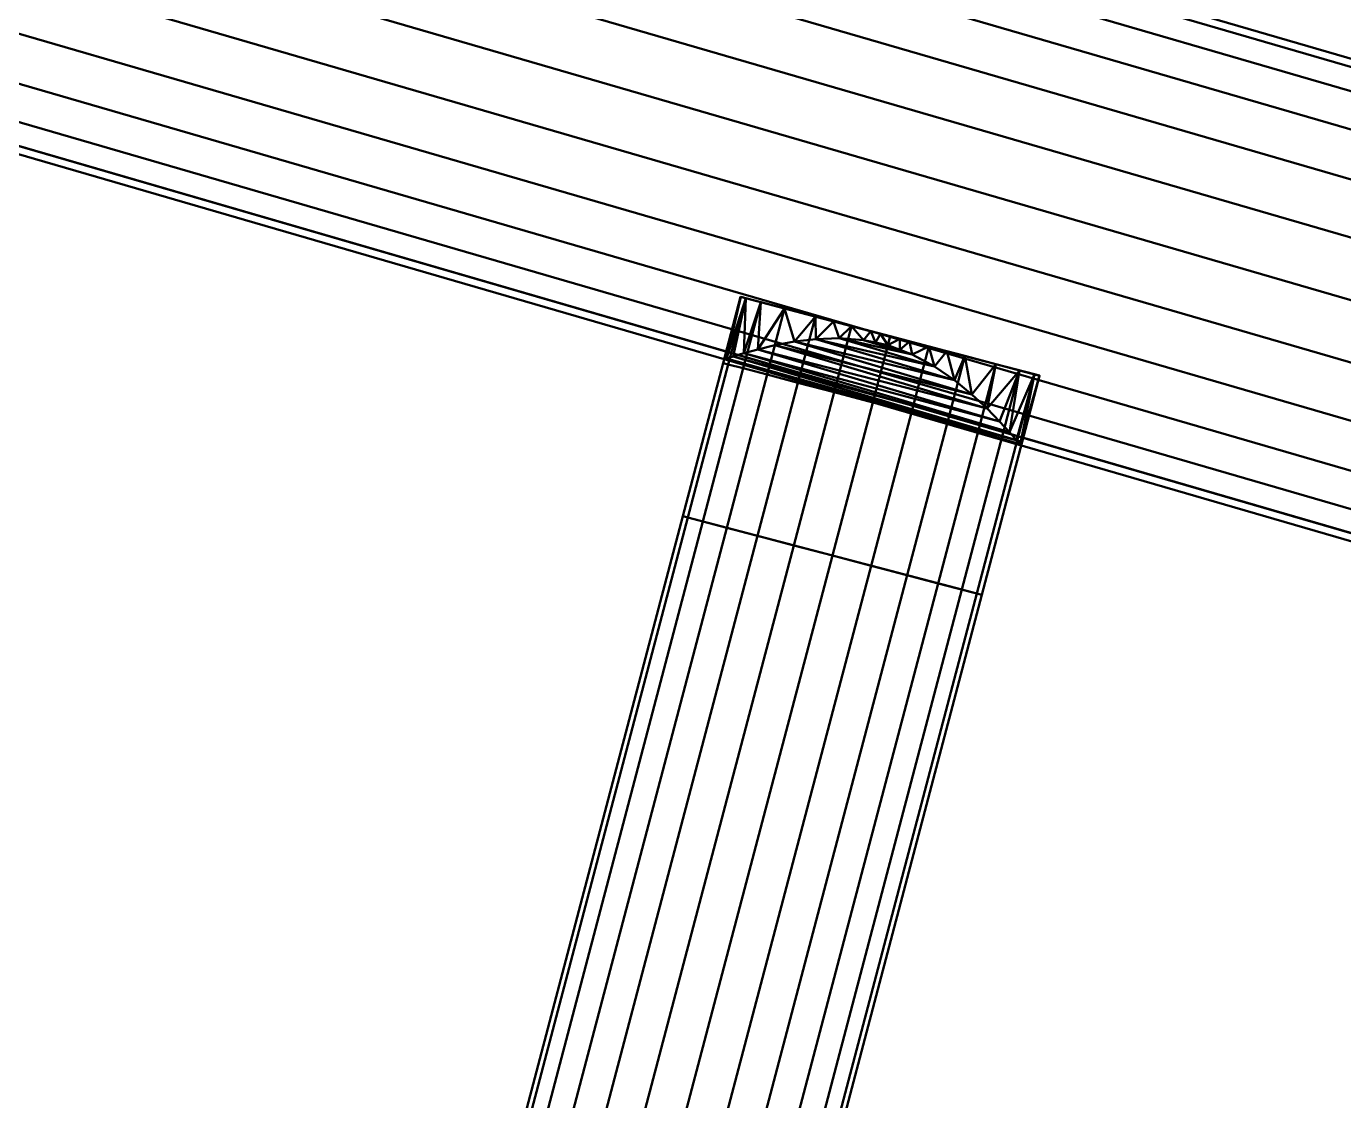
# Model space of a CAD drawing. Header units: inches. Extents: x -1654 to 1344, y -1538 to 36.
# Drawn here: x -442.65 to -408.56, y -322.72 to -294.9 of the extents above; entities that cross this region are included whole.
import ezdxf

# ---------------------------------------------------------------- set-up
doc = ezdxf.new("R2010")
doc.units = ezdxf.units.IN
doc.header["$MEASUREMENT"] = 0
doc.linetypes.add('Center', pattern=[1.25, 0.25, -0.1875, 0.625, -0.1875])
for name, color, linetype, lineweight in [('M-HVAC-DUCT', 1, 'Center', 30), ('M-HVAC-DUCT-RA', 1, 'Continuous', 50), ('M-HVAC-DUCT-SA', 1, 'Continuous', 50)]:
    doc.layers.add(name, color=color, linetype=linetype, lineweight=lineweight)

# ---------------------------------------------------------------- blocks, each defined once
blk = doc.blocks.new('Round Takeoff - Standard-905526-_3D_')
at = {"layer": 'M-HVAC-DUCT', "color": 8, "linetype": 'Continuous', "lineweight": 50}
mesh = blk.add_polyface(dxfattribs=at)
corners = [(-1.768, 0, 4), (-1.768, 1.035, 3.864), (-1.768, 2, 3.464), (-1.768, 2.828, 2.828), (-1.768, 3.464, 2), (-1.768, 3.864, 1.035), (-1.768, 4), (-1.768, 3.864, -1.035), (-1.768, 3.464, -2), (-1.768, 2.828, -2.828), (-1.768, 2, -3.464), (-1.768, 1.035, -3.864), (-1.768, 0, -4), (-1.768, -1.035, -3.864), (-1.768, -2, -3.464), (-1.768, -2.828, -2.828), (-1.768, -3.464, -2), (-1.768, -3.864, -1.035), (-1.768, -4), (-1.768, -3.864, 1.035), (-1.768, -3.464, 2), (-1.768, -2.828, 2.828), (-1.768, -2, 3.464), (-1.768, -1.035, 3.864)]
mesh.append_faces([[corners[k] for k in face] for face in [(10, 8, 9), (6, 3, 4, 5)]], dxfattribs={"vtx0": -1, "color": 8})
mesh.append_faces([[corners[k] for k in face] for face in [(16, 21, 14, 15)]], dxfattribs={"vtx0": -1, "vtx1": -1, "color": 8})
mesh.append_faces([[corners[k] for k in face] for face in [(6, 12, 2, 3), (12, 23, 1, 2)]], dxfattribs={"vtx0": -1, "vtx1": -1, "vtx3": -1, "color": 8})
mesh.append_faces([[corners[k] for k in face] for face in [(21, 16, 17)]], dxfattribs={"vtx0": -1, "vtx2": -1, "color": 8})
mesh.append_faces([[corners[k] for k in face] for face in [(6, 10, 11, 12), (17, 19, 20, 21)]], dxfattribs={"vtx0": -1, "vtx3": -1, "color": 8})
mesh.append_faces([[corners[k] for k in face] for face in [(18, 19, 17)]], dxfattribs={"vtx1": -1, "color": 8})
mesh.append_faces([[corners[k] for k in face] for face in [(22, 23, 12, 21)]], dxfattribs={"vtx1": -1, "vtx2": -1, "color": 8})
mesh.append_faces([[corners[k] for k in face] for face in [(23, 0, 1)]], dxfattribs={"vtx2": -1, "color": 8})
mesh.append_faces([[corners[k] for k in face] for face in [(12, 13, 14, 21), (6, 7, 8, 10)]], dxfattribs={"vtx2": -1, "vtx3": -1, "color": 8})
mesh = blk.add_polyface(dxfattribs=at)
corners = [(-1.768, 4), (0, 4), (0, 3.864, -1.035), (0, 3.464, -2), (0, 2.828, -2.828), (0, 2, -3.464), (0, 1.035, -3.864), (0, 0, -4), (-1.768, 0, -4), (-1.768, 1.035, -3.864), (-1.768, 2, -3.464), (-1.768, 2.828, -2.828), (-1.768, 3.464, -2), (-1.768, 3.864, -1.035)]
mesh.append_faces([[corners[k] for k in face] for face in [(1, 2, 13, 0)]], dxfattribs={"vtx1": -1, "color": 8})
mesh.append_faces([[corners[k] for k in face] for face in [(5, 6, 9, 10), (10, 11, 4, 5), (2, 3, 12, 13), (11, 12, 3, 4)]], dxfattribs={"vtx1": -1, "vtx3": -1, "color": 8})
mesh.append_faces([[corners[k] for k in face] for face in [(6, 7, 8, 9)]], dxfattribs={"vtx3": -1, "color": 8})
mesh = blk.add_polyface(dxfattribs=at)
corners = [(-1.768, 0, 4), (0, 0, 4), (0, 1.035, 3.864), (0, 2, 3.464), (0, 2.828, 2.828), (0, 3.464, 2), (0, 3.864, 1.035), (0, 4), (-1.768, 4), (-1.768, 3.864, 1.035), (-1.768, 3.464, 2), (-1.768, 2.828, 2.828), (-1.768, 2, 3.464), (-1.768, 1.035, 3.864)]
mesh.append_faces([[corners[k] for k in face] for face in [(1, 2, 13, 0)]], dxfattribs={"vtx1": -1, "color": 8})
mesh.append_faces([[corners[k] for k in face] for face in [(5, 6, 9, 10), (10, 11, 4, 5), (2, 3, 12, 13), (11, 12, 3, 4)]], dxfattribs={"vtx1": -1, "vtx3": -1, "color": 8})
mesh.append_faces([[corners[k] for k in face] for face in [(6, 7, 8, 9)]], dxfattribs={"vtx3": -1, "color": 8})
mesh = blk.add_polyface(dxfattribs=at)
corners = [(4.101, 0, -4), (0, 0, -4), (0, 1.035, -3.864), (0, 2, -3.464), (0, 2.828, -2.828), (0, 3.464, -2), (0, 3.864, -1.035), (0, 4), (4.101, 4), (4.101, 3.864, -1.035), (4.101, 3.464, -2), (4.101, 2.828, -2.828), (4.101, 2, -3.464), (4.101, 1.035, -3.864)]
mesh.append_faces([[corners[k] for k in face] for face in [(2, 13, 0, 1)]], dxfattribs={"vtx0": -1, "color": 8})
mesh.append_faces([[corners[k] for k in face] for face in [(3, 12, 13, 2), (12, 3, 4, 11), (6, 9, 10, 5), (11, 4, 5, 10)]], dxfattribs={"vtx0": -1, "vtx2": -1, "color": 8})
mesh.append_faces([[corners[k] for k in face] for face in [(7, 8, 9, 6)]], dxfattribs={"vtx2": -1, "color": 8})
mesh = blk.add_polyface(dxfattribs=at)
corners = [(4.101, 4), (0, 4), (0, 3.864, 1.035), (0, 3.464, 2), (0, 2.828, 2.828), (0, 2, 3.464), (0, 1.035, 3.864), (0, 0, 4), (4.101, 0, 4), (4.101, 1.035, 3.864), (4.101, 2, 3.464), (4.101, 2.828, 2.828), (4.101, 3.464, 2), (4.101, 3.864, 1.035)]
mesh.append_faces([[corners[k] for k in face] for face in [(2, 13, 0, 1)]], dxfattribs={"vtx0": -1, "color": 8})
mesh.append_faces([[corners[k] for k in face] for face in [(3, 12, 13, 2), (12, 3, 4, 11), (6, 9, 10, 5), (11, 4, 5, 10)]], dxfattribs={"vtx0": -1, "vtx2": -1, "color": 8})
mesh.append_faces([[corners[k] for k in face] for face in [(7, 8, 9, 6)]], dxfattribs={"vtx2": -1, "color": 8})
mesh = blk.add_polyface(dxfattribs=at)
corners = [(4.101, 0, 4), (4.101, -1.035, 3.864), (4.101, -2, 3.464), (4.101, -2.828, 2.828), (4.101, -3.464, 2), (4.101, -3.864, 1.035), (4.101, -4), (4.101, -3.864, -1.035), (4.101, -3.464, -2), (4.101, -2.828, -2.828), (4.101, -2, -3.464), (4.101, -1.035, -3.864), (4.101, 0, -4), (4.101, 1.035, -3.864), (4.101, 2, -3.464), (4.101, 2.828, -2.828), (4.101, 3.464, -2), (4.101, 3.864, -1.035), (4.101, 4), (4.101, 3.864, 1.035), (4.101, 3.464, 2), (4.101, 2.828, 2.828), (4.101, 2, 3.464), (4.101, 1.035, 3.864)]
mesh.append_faces([[corners[k] for k in face] for face in [(21, 12, 17, 20)]], dxfattribs={"vtx0": -1, "vtx1": -1, "vtx2": -1, "color": 8})
mesh.append_faces([[corners[k] for k in face] for face in [(12, 3, 4)]], dxfattribs={"vtx0": -1, "vtx2": -1, "color": 8})
mesh.append_faces([[corners[k] for k in face] for face in [(12, 7, 8, 9), (12, 1, 2, 3)]], dxfattribs={"vtx0": -1, "vtx3": -1, "color": 8})
mesh.append_faces([[corners[k] for k in face] for face in [(0, 1, 12, 23), (22, 23, 12, 21)]], dxfattribs={"vtx1": -1, "vtx2": -1, "color": 8})
mesh.append_faces([[corners[k] for k in face] for face in [(6, 7, 12, 4)]], dxfattribs={"vtx1": -1, "vtx2": -1, "vtx3": -1, "color": 8})
mesh.append_faces([[corners[k] for k in face] for face in [(10, 11, 12, 9), (4, 5, 6)]], dxfattribs={"vtx2": -1, "color": 8})
mesh.append_faces([[corners[k] for k in face] for face in [(12, 13, 14, 17)]], dxfattribs={"vtx2": -1, "vtx3": -1, "color": 8})
mesh.append_faces([[corners[k] for k in face] for face in [(14, 15, 16, 17), (17, 18, 19, 20)]], dxfattribs={"vtx3": -1, "color": 8})
mesh = blk.add_polyface(dxfattribs=at)
corners = [(-1.768, -4), (0, -4), (0, -3.864, 1.035), (0, -3.464, 2), (0, -2.828, 2.828), (0, -2, 3.464), (0, -1.035, 3.864), (0, 0, 4), (-1.768, 0, 4), (-1.768, -1.035, 3.864), (-1.768, -2, 3.464), (-1.768, -2.828, 2.828), (-1.768, -3.464, 2), (-1.768, -3.864, 1.035)]
mesh.append_faces([[corners[k] for k in face] for face in [(1, 2, 13, 0)]], dxfattribs={"vtx1": -1, "color": 8})
mesh.append_faces([[corners[k] for k in face] for face in [(5, 6, 9, 10), (10, 11, 4, 5), (2, 3, 12, 13), (11, 12, 3, 4)]], dxfattribs={"vtx1": -1, "vtx3": -1, "color": 8})
mesh.append_faces([[corners[k] for k in face] for face in [(6, 7, 8, 9)]], dxfattribs={"vtx3": -1, "color": 8})
mesh = blk.add_polyface(dxfattribs=at)
corners = [(-1.768, 0, -4), (0, 0, -4), (0, -1.035, -3.864), (0, -2, -3.464), (0, -2.828, -2.828), (0, -3.464, -2), (0, -3.864, -1.035), (0, -4), (-1.768, -4), (-1.768, -3.864, -1.035), (-1.768, -3.464, -2), (-1.768, -2.828, -2.828), (-1.768, -2, -3.464), (-1.768, -1.035, -3.864)]
mesh.append_faces([[corners[k] for k in face] for face in [(1, 2, 13, 0)]], dxfattribs={"vtx1": -1, "color": 8})
mesh.append_faces([[corners[k] for k in face] for face in [(5, 6, 9, 10), (10, 11, 4, 5), (2, 3, 12, 13), (11, 12, 3, 4)]], dxfattribs={"vtx1": -1, "vtx3": -1, "color": 8})
mesh.append_faces([[corners[k] for k in face] for face in [(6, 7, 8, 9)]], dxfattribs={"vtx3": -1, "color": 8})
mesh = blk.add_polyface(dxfattribs=at)
corners = [(4.101, 0, 4), (0, 0, 4), (0, -1.035, 3.864), (0, -2, 3.464), (0, -2.828, 2.828), (0, -3.464, 2), (0, -3.864, 1.035), (0, -4), (4.101, -4), (4.101, -3.864, 1.035), (4.101, -3.464, 2), (4.101, -2.828, 2.828), (4.101, -2, 3.464), (4.101, -1.035, 3.864)]
mesh.append_faces([[corners[k] for k in face] for face in [(2, 13, 0, 1)]], dxfattribs={"vtx0": -1, "color": 8})
mesh.append_faces([[corners[k] for k in face] for face in [(3, 12, 13, 2), (12, 3, 4, 11), (6, 9, 10, 5), (11, 4, 5, 10)]], dxfattribs={"vtx0": -1, "vtx2": -1, "color": 8})
mesh.append_faces([[corners[k] for k in face] for face in [(7, 8, 9, 6)]], dxfattribs={"vtx2": -1, "color": 8})
mesh = blk.add_polyface(dxfattribs=at)
corners = [(4.101, -4), (0, -4), (0, -3.864, -1.035), (0, -3.464, -2), (0, -2.828, -2.828), (0, -2, -3.464), (0, -1.035, -3.864), (0, 0, -4), (4.101, 0, -4), (4.101, -1.035, -3.864), (4.101, -2, -3.464), (4.101, -2.828, -2.828), (4.101, -3.464, -2), (4.101, -3.864, -1.035)]
mesh.append_faces([[corners[k] for k in face] for face in [(2, 13, 0, 1)]], dxfattribs={"vtx0": -1, "color": 8})
mesh.append_faces([[corners[k] for k in face] for face in [(3, 12, 13, 2), (12, 3, 4, 11), (6, 9, 10, 5), (11, 4, 5, 10)]], dxfattribs={"vtx0": -1, "vtx2": -1, "color": 8})
mesh.append_faces([[corners[k] for k in face] for face in [(7, 8, 9, 6)]], dxfattribs={"vtx2": -1, "color": 8})

msp = doc.modelspace()

# ---------------------------------------------------------------- linework, layer by layer
at = {"layer": 'M-HVAC-DUCT', "color": 5}
for p, q in [((-241.901, -350.387, 1326), (-700.501, -217.065, 1326)), ((-241.901, -350.387, 1326), (-700.501, -217.065, 1326)), ((-420.752, -304.641, 1326), (-420.301, -302.931, 1326)), ((-420.752, -304.641, 1326), (-421.796, -308.607, 1326)), ((-421.796, -308.607, 1326), (-431.347, -344.867, 1326)), ((-421.796, -308.607, 1326), (-431.347, -344.867, 1326))]:
    msp.add_line(p, q, dxfattribs=at)

# ---------------------------------------------------------------- block references
at = {"layer": 'M-HVAC-DUCT-SA', "color": 8, "extrusion": (0, 0, -1), "rotation": 284.7566070955282}
msp.add_blockref('Round Takeoff - Standard-905526-_3D_', (420.752, -304.641, -1326), dxfattribs=at)

# ---------------------------------------------------------------- meshes
at = {"layer": 'M-HVAC-DUCT-RA', "color": 8}
mesh = msp.add_polyface(dxfattribs=at)
corners = [(3.555, -377.31, 1321), (4.061, -375.57, 1320.761), (4.532, -373.949, 1320.062), (4.937, -372.557, 1318.95), (5.247, -371.489, 1317.5), (5.442, -370.817, 1315.812), (5.509, -370.588, 1314), (-689.709, -168.479, 1314), (-689.775, -168.708, 1315.812), (-689.971, -169.38, 1317.5), (-690.281, -170.448, 1318.95), (-690.686, -171.84, 1320.062), (-691.157, -173.461, 1320.761), (-691.663, -175.201, 1321)]
mesh.append_faces([[corners[k] for k in face] for face in [(8, 9, 4, 5), (3, 4, 9, 10), (11, 12, 1, 2), (2, 3, 10, 11)]], dxfattribs={"vtx1": -1, "vtx3": -1, "color": 8})
mesh.append_faces([[corners[k] for k in face] for face in [(6, 7, 8, 5)]], dxfattribs={"vtx2": -1, "color": 8})
mesh.append_faces([[corners[k] for k in face] for face in [(12, 13, 0, 1)]], dxfattribs={"vtx3": -1, "color": 8})
mesh = msp.add_polyface(dxfattribs=at)
corners = [(5.509, -370.588, 1314), (5.442, -370.817, 1312.188), (5.247, -371.489, 1310.5), (4.937, -372.557, 1309.05), (4.532, -373.949, 1307.938), (4.061, -375.57, 1307.239), (3.555, -377.31, 1307), (-691.663, -175.201, 1307), (-691.157, -173.461, 1307.239), (-690.686, -171.84, 1307.938), (-690.281, -170.448, 1309.05), (-689.971, -169.38, 1310.5), (-689.775, -168.708, 1312.188), (-689.709, -168.479, 1314)]
mesh.append_faces([[corners[k] for k in face] for face in [(7, 8, 5, 6)]], dxfattribs={"vtx1": -1, "color": 8})
mesh.append_faces([[corners[k] for k in face] for face in [(8, 9, 4, 5), (3, 4, 9, 10), (11, 12, 1, 2), (2, 3, 10, 11)]], dxfattribs={"vtx1": -1, "vtx3": -1, "color": 8})
mesh.append_faces([[corners[k] for k in face] for face in [(12, 13, 0, 1)]], dxfattribs={"vtx3": -1, "color": 8})
mesh = msp.add_polyface(dxfattribs=at)
corners = [(1.601, -384.032, 1314), (1.667, -383.803, 1315.812), (1.863, -383.131, 1317.5), (2.173, -382.063, 1318.95), (2.578, -380.671, 1320.062), (3.049, -379.05, 1320.761), (3.555, -377.31, 1321), (-691.663, -175.201, 1321), (-692.169, -176.94, 1320.761), (-692.64, -178.562, 1320.062), (-693.045, -179.954, 1318.95), (-693.355, -181.022, 1317.5), (-693.55, -181.693, 1315.812), (-693.617, -181.922, 1314)]
mesh.append_faces([[corners[k] for k in face] for face in [(7, 8, 5, 6)]], dxfattribs={"vtx1": -1, "color": 8})
mesh.append_faces([[corners[k] for k in face] for face in [(8, 9, 4, 5), (3, 4, 9, 10), (11, 12, 1, 2), (2, 3, 10, 11)]], dxfattribs={"vtx1": -1, "vtx3": -1, "color": 8})
mesh.append_faces([[corners[k] for k in face] for face in [(12, 13, 0, 1)]], dxfattribs={"vtx3": -1, "color": 8})
mesh = msp.add_polyface(dxfattribs=at)
corners = [(3.555, -377.31, 1307), (3.049, -379.05, 1307.239), (2.578, -380.671, 1307.938), (2.173, -382.063, 1309.05), (1.863, -383.131, 1310.5), (1.667, -383.803, 1312.188), (1.601, -384.032, 1314), (-693.617, -181.922, 1314), (-693.55, -181.693, 1312.188), (-693.355, -181.022, 1310.5), (-693.045, -179.954, 1309.05), (-692.64, -178.562, 1307.938), (-692.169, -176.94, 1307.239), (-691.663, -175.201, 1307)]
mesh.append_faces([[corners[k] for k in face] for face in [(7, 8, 5, 6)]], dxfattribs={"vtx1": -1, "color": 8})
mesh.append_faces([[corners[k] for k in face] for face in [(8, 9, 4, 5), (3, 4, 9, 10), (11, 12, 1, 2), (2, 3, 10, 11)]], dxfattribs={"vtx1": -1, "vtx3": -1, "color": 8})
mesh.append_faces([[corners[k] for k in face] for face in [(12, 13, 0, 1)]], dxfattribs={"vtx3": -1, "color": 8})
at = {"layer": 'M-HVAC-DUCT-SA', "color": 8}
mesh = msp.add_polyface(dxfattribs=at)
corners = [(217.678, -463.725, 1340), (218.175, -462.016, 1339.799), (218.647, -460.392, 1339.208), (219.07, -458.936, 1338.255), (219.424, -457.719, 1336.988), (219.69, -456.804, 1335.471), (219.855, -456.236, 1333.78), (219.911, -456.043, 1332), (-798.8, -159.89, 1332), (-798.856, -160.083, 1333.78), (-799.021, -160.651, 1335.471), (-799.287, -161.566, 1336.988), (-799.641, -162.783, 1338.255), (-800.065, -164.239, 1339.208), (-800.537, -165.863, 1339.799), (-801.034, -167.572, 1340)]
mesh.append_faces([[corners[k] for k in face] for face in [(9, 10, 5, 6), (10, 11, 4, 5), (3, 4, 11, 12), (12, 13, 2, 3), (13, 14, 1, 2)]], dxfattribs={"vtx1": -1, "vtx3": -1, "color": 8})
mesh.append_faces([[corners[k] for k in face] for face in [(7, 8, 9, 6)]], dxfattribs={"vtx2": -1, "color": 8})
mesh.append_faces([[corners[k] for k in face] for face in [(14, 15, 0, 1)]], dxfattribs={"vtx3": -1, "color": 8})
mesh = msp.add_polyface(dxfattribs=at)
corners = [(219.911, -456.043, 1332), (219.855, -456.236, 1330.22), (219.69, -456.804, 1328.529), (219.424, -457.719, 1327.012), (219.07, -458.936, 1325.745), (218.647, -460.392, 1324.792), (218.175, -462.016, 1324.201), (217.678, -463.725, 1324), (-801.034, -167.572, 1324), (-800.537, -165.863, 1324.201), (-800.065, -164.239, 1324.792), (-799.641, -162.783, 1325.745), (-799.287, -161.566, 1327.012), (-799.021, -160.651, 1328.529), (-798.856, -160.083, 1330.22), (-798.8, -159.89, 1332)]
mesh.append_faces([[corners[k] for k in face] for face in [(8, 9, 6, 7)]], dxfattribs={"vtx1": -1, "color": 8})
mesh.append_faces([[corners[k] for k in face] for face in [(9, 10, 5, 6), (10, 11, 4, 5), (3, 4, 11, 12), (12, 13, 2, 3), (13, 14, 1, 2)]], dxfattribs={"vtx1": -1, "vtx3": -1, "color": 8})
mesh.append_faces([[corners[k] for k in face] for face in [(14, 15, 0, 1)]], dxfattribs={"vtx3": -1, "color": 8})
mesh = msp.add_polyface(dxfattribs=at)
corners = [(215.444, -471.407, 1332), (215.5, -471.215, 1333.78), (215.666, -470.647, 1335.471), (215.932, -469.731, 1336.988), (216.285, -468.515, 1338.255), (216.709, -467.059, 1339.208), (217.181, -465.435, 1339.799), (217.678, -463.725, 1340), (-801.034, -167.572, 1340), (-801.53, -169.282, 1339.799), (-802.002, -170.905, 1339.208), (-802.426, -172.362, 1338.255), (-802.78, -173.578, 1336.988), (-803.046, -174.493, 1335.471), (-803.211, -175.062, 1333.78), (-803.267, -175.254, 1332)]
mesh.append_faces([[corners[k] for k in face] for face in [(8, 9, 6, 7)]], dxfattribs={"vtx1": -1, "color": 8})
mesh.append_faces([[corners[k] for k in face] for face in [(9, 10, 5, 6), (10, 11, 4, 5), (3, 4, 11, 12), (12, 13, 2, 3), (13, 14, 1, 2)]], dxfattribs={"vtx1": -1, "vtx3": -1, "color": 8})
mesh.append_faces([[corners[k] for k in face] for face in [(14, 15, 0, 1)]], dxfattribs={"vtx3": -1, "color": 8})
mesh = msp.add_polyface(dxfattribs=at)
corners = [(217.678, -463.725, 1324), (217.181, -465.435, 1324.201), (216.709, -467.059, 1324.792), (216.285, -468.515, 1325.745), (215.932, -469.731, 1327.012), (215.666, -470.647, 1328.529), (215.5, -471.215, 1330.22), (215.444, -471.407, 1332), (-803.267, -175.254, 1332), (-803.211, -175.062, 1330.22), (-803.046, -174.493, 1328.529), (-802.78, -173.578, 1327.012), (-802.426, -172.362, 1325.745), (-802.002, -170.905, 1324.792), (-801.53, -169.282, 1324.201), (-801.034, -167.572, 1324)]
mesh.append_faces([[corners[k] for k in face] for face in [(8, 9, 6, 7)]], dxfattribs={"vtx1": -1, "color": 8})
mesh.append_faces([[corners[k] for k in face] for face in [(9, 10, 5, 6), (10, 11, 4, 5), (3, 4, 11, 12), (12, 13, 2, 3), (13, 14, 1, 2)]], dxfattribs={"vtx1": -1, "vtx3": -1, "color": 8})
mesh.append_faces([[corners[k] for k in face] for face in [(14, 15, 0, 1)]], dxfattribs={"vtx3": -1, "color": 8})
mesh = msp.add_polyface(dxfattribs=at)
corners = [(-241.901, -350.387, 1332), (-241.467, -348.895, 1331.796), (-241.064, -347.506, 1331.196), (-240.717, -346.313, 1330.243), (-240.45, -345.397, 1329), (-240.283, -344.821, 1327.553), (-240.226, -344.625, 1326), (-698.826, -211.304, 1326), (-698.883, -211.5, 1327.553), (-699.05, -212.076, 1329), (-699.316, -212.991, 1330.243), (-699.663, -214.185, 1331.196), (-700.067, -215.574, 1331.796), (-700.501, -217.065, 1332)]
mesh.append_faces([[corners[k] for k in face] for face in [(8, 9, 4, 5), (3, 4, 9, 10), (11, 12, 1, 2), (2, 3, 10, 11)]], dxfattribs={"vtx1": -1, "vtx3": -1, "color": 8})
mesh.append_faces([[corners[k] for k in face] for face in [(6, 7, 8, 5)]], dxfattribs={"vtx2": -1, "color": 8})
mesh.append_faces([[corners[k] for k in face] for face in [(12, 13, 0, 1)]], dxfattribs={"vtx3": -1, "color": 8})
mesh = msp.add_polyface(dxfattribs=at)
corners = [(-240.226, -344.625, 1326), (-240.283, -344.821, 1324.447), (-240.45, -345.397, 1323), (-240.717, -346.313, 1321.757), (-241.064, -347.506, 1320.804), (-241.467, -348.895, 1320.204), (-241.901, -350.387, 1320), (-700.501, -217.065, 1320), (-700.067, -215.574, 1320.204), (-699.663, -214.185, 1320.804), (-699.316, -212.991, 1321.757), (-699.05, -212.076, 1323), (-698.883, -211.5, 1324.447), (-698.826, -211.304, 1326)]
mesh.append_faces([[corners[k] for k in face] for face in [(7, 8, 5, 6)]], dxfattribs={"vtx1": -1, "color": 8})
mesh.append_faces([[corners[k] for k in face] for face in [(8, 9, 4, 5), (3, 4, 9, 10), (11, 12, 1, 2), (2, 3, 10, 11)]], dxfattribs={"vtx1": -1, "vtx3": -1, "color": 8})
mesh.append_faces([[corners[k] for k in face] for face in [(12, 13, 0, 1)]], dxfattribs={"vtx3": -1, "color": 8})
mesh = msp.add_polyface(dxfattribs=at)
corners = [(-243.576, -356.148, 1326), (-243.519, -355.952, 1327.553), (-243.352, -355.376, 1329), (-243.085, -354.461, 1330.243), (-242.738, -353.267, 1331.196), (-242.334, -351.878, 1331.796), (-241.901, -350.387, 1332), (-700.501, -217.065, 1332), (-700.934, -218.557, 1331.796), (-701.338, -219.946, 1331.196), (-701.685, -221.139, 1330.243), (-701.951, -222.055, 1329), (-702.119, -222.631, 1327.553), (-702.176, -222.827, 1326)]
mesh.append_faces([[corners[k] for k in face] for face in [(7, 8, 5, 6)]], dxfattribs={"vtx1": -1, "color": 8})
mesh.append_faces([[corners[k] for k in face] for face in [(8, 9, 4, 5), (3, 4, 9, 10), (11, 12, 1, 2), (2, 3, 10, 11)]], dxfattribs={"vtx1": -1, "vtx3": -1, "color": 8})
mesh.append_faces([[corners[k] for k in face] for face in [(12, 13, 0, 1)]], dxfattribs={"vtx3": -1, "color": 8})
mesh = msp.add_polyface(dxfattribs=at)
corners = [(-241.901, -350.387, 1320), (-242.334, -351.878, 1320.204), (-242.738, -353.267, 1320.804), (-243.085, -354.461, 1321.757), (-243.352, -355.376, 1323), (-243.519, -355.952, 1324.447), (-243.576, -356.148, 1326), (-702.176, -222.827, 1326), (-702.119, -222.631, 1324.447), (-701.951, -222.055, 1323), (-701.685, -221.139, 1321.757), (-701.338, -219.946, 1320.804), (-700.934, -218.557, 1320.204), (-700.501, -217.065, 1320)]
mesh.append_faces([[corners[k] for k in face] for face in [(7, 8, 5, 6)]], dxfattribs={"vtx1": -1, "color": 8})
mesh.append_faces([[corners[k] for k in face] for face in [(8, 9, 4, 5), (3, 4, 9, 10), (11, 12, 1, 2), (2, 3, 10, 11)]], dxfattribs={"vtx1": -1, "vtx3": -1, "color": 8})
mesh.append_faces([[corners[k] for k in face] for face in [(12, 13, 0, 1)]], dxfattribs={"vtx3": -1, "color": 8})
mesh = msp.add_polyface(dxfattribs=at)
corners = [(-420.301, -302.931, 1330), (-421.302, -302.667, 1329.864), (-422.235, -302.421, 1329.464), (-423.036, -302.21, 1328.828), (-423.651, -302.048, 1328), (-424.037, -301.946, 1327.035), (-424.169, -301.912, 1326), (-424.594, -303.524, 1326), (-424.535, -303.505, 1326.644), (-424.362, -303.45, 1327.266), (-424.086, -303.368, 1327.846), (-423.721, -303.269, 1328.371), (-423.281, -303.164, 1328.835), (-422.777, -303.069, 1329.23), (-422.22, -303.001, 1329.553), (-421.62, -302.979, 1329.795), (-420.993, -303.027, 1329.948), (-420.362, -303.163, 1330), (-420.802, -302.799, 1329.932), (-421.769, -302.544, 1329.664), (-421.307, -303.003, 1329.872), (-420.678, -303.095, 1329.974), (-420.552, -302.865, 1329.966)]
mesh.append_faces([[corners[k] for k in face] for face in [(8, 6, 7)]], dxfattribs={"vtx0": -1, "color": 8})
mesh.append_faces([[corners[k] for k in face] for face in [(3, 13, 2), (15, 19, 14), (19, 15, 1), (4, 11, 3), (12, 3, 11), (11, 4, 10)]], dxfattribs={"vtx0": -1, "vtx1": -1, "color": 8})
mesh.append_faces([[corners[k] for k in face] for face in [(2, 13, 14), (18, 16, 21), (22, 21, 17), (3, 12, 13), (5, 8, 9)]], dxfattribs={"vtx0": -1, "vtx2": -1, "color": 8})
mesh.append_faces([[corners[k] for k in face] for face in [(0, 22, 17)]], dxfattribs={"vtx1": -1, "color": 8})
mesh.append_faces([[corners[k] for k in face] for face in [(19, 2, 14), (20, 16, 1, 15), (18, 1, 16), (22, 18, 21), (9, 10, 5), (4, 5, 10), (5, 6, 8)]], dxfattribs={"vtx1": -1, "vtx2": -1, "color": 8})
mesh = msp.add_polyface(dxfattribs=at)
corners = [(-424.169, -301.912, 1326), (-424.037, -301.946, 1324.965), (-423.651, -302.048, 1324), (-423.036, -302.21, 1323.172), (-422.235, -302.421, 1322.536), (-421.302, -302.667, 1322.136), (-420.301, -302.931, 1322), (-420.362, -303.163, 1322), (-420.993, -303.027, 1322.052), (-421.62, -302.979, 1322.205), (-422.22, -303.001, 1322.447), (-422.777, -303.069, 1322.77), (-423.281, -303.164, 1323.165), (-423.721, -303.269, 1323.629), (-424.086, -303.368, 1324.154), (-424.362, -303.45, 1324.734), (-424.535, -303.505, 1325.356), (-424.594, -303.524, 1326), (-421.769, -302.544, 1322.336), (-420.802, -302.799, 1322.068), (-421.307, -303.003, 1322.128), (-420.678, -303.095, 1322.026), (-420.552, -302.865, 1322.034)]
mesh.append_faces([[corners[k] for k in face] for face in [(1, 16, 0), (3, 13, 2), (14, 2, 13), (10, 18, 9), (21, 22, 7), (12, 3, 11)]], dxfattribs={"vtx0": -1, "vtx1": -1, "color": 8})
mesh.append_faces([[corners[k] for k in face] for face in [(14, 1, 2), (4, 10, 11), (21, 19, 22)]], dxfattribs={"vtx0": -1, "vtx2": -1, "color": 8})
mesh.append_faces([[corners[k] for k in face] for face in [(6, 7, 22)]], dxfattribs={"vtx1": -1, "color": 8})
mesh.append_faces([[corners[k] for k in face] for face in [(15, 16, 1), (14, 15, 1), (12, 13, 3), (3, 4, 11), (20, 9, 5, 8), (21, 8, 19), (4, 18, 10), (18, 5, 9), (5, 19, 8)]], dxfattribs={"vtx1": -1, "vtx2": -1, "color": 8})
mesh.append_faces([[corners[k] for k in face] for face in [(16, 17, 0)]], dxfattribs={"vtx2": -1, "color": 8})
mesh = msp.add_polyface(dxfattribs=at)
corners = [(-420.301, -302.931, 1322), (-421.302, -302.667, 1322.136), (-422.235, -302.421, 1322.536), (-423.036, -302.21, 1323.172), (-423.651, -302.048, 1324), (-424.037, -301.946, 1324.965), (-424.169, -301.912, 1326), (-424.037, -301.946, 1327.035), (-423.651, -302.048, 1328), (-423.036, -302.21, 1328.828), (-422.235, -302.421, 1329.464), (-421.302, -302.667, 1329.864), (-420.301, -302.931, 1330), (-419.3, -303.194, 1329.864), (-418.367, -303.44, 1329.464), (-417.566, -303.651, 1328.828), (-416.951, -303.813, 1328), (-416.565, -303.915, 1327.035), (-416.433, -303.949, 1326), (-416.565, -303.915, 1324.965), (-416.951, -303.813, 1324), (-417.566, -303.651, 1323.172), (-418.367, -303.44, 1322.536), (-419.3, -303.194, 1322.136)]
mesh.append_faces([[corners[k] for k in face] for face in [(10, 8, 9), (6, 3, 4, 5)]], dxfattribs={"vtx0": -1, "color": 8})
mesh.append_faces([[corners[k] for k in face] for face in [(16, 21, 14, 15)]], dxfattribs={"vtx0": -1, "vtx1": -1, "color": 8})
mesh.append_faces([[corners[k] for k in face] for face in [(6, 12, 2, 3), (12, 23, 1, 2)]], dxfattribs={"vtx0": -1, "vtx1": -1, "vtx3": -1, "color": 8})
mesh.append_faces([[corners[k] for k in face] for face in [(21, 16, 17)]], dxfattribs={"vtx0": -1, "vtx2": -1, "color": 8})
mesh.append_faces([[corners[k] for k in face] for face in [(6, 10, 11, 12), (17, 19, 20, 21)]], dxfattribs={"vtx0": -1, "vtx3": -1, "color": 8})
mesh.append_faces([[corners[k] for k in face] for face in [(18, 19, 17)]], dxfattribs={"vtx1": -1, "color": 8})
mesh.append_faces([[corners[k] for k in face] for face in [(22, 23, 12, 21)]], dxfattribs={"vtx1": -1, "vtx2": -1, "color": 8})
mesh.append_faces([[corners[k] for k in face] for face in [(23, 0, 1)]], dxfattribs={"vtx2": -1, "color": 8})
mesh.append_faces([[corners[k] for k in face] for face in [(12, 13, 14, 21), (6, 7, 8, 10)]], dxfattribs={"vtx2": -1, "vtx3": -1, "color": 8})
mesh = msp.add_polyface(dxfattribs=at)
corners = [(-424.594, -303.524, 1326), (-416.909, -305.758, 1326), (-416.939, -305.723, 1326.547), (-417.027, -305.622, 1327.078), (-417.21, -305.415, 1327.698), (-417.469, -305.135, 1328.259), (-417.794, -304.803, 1328.754), (-418.183, -304.441, 1329.175), (-418.635, -304.068, 1329.519), (-419.15, -303.711, 1329.779), (-419.73, -303.399, 1329.943), (-420.362, -303.163, 1330), (-420.993, -303.027, 1329.948), (-421.62, -302.979, 1329.795), (-422.22, -303.001, 1329.553), (-422.777, -303.069, 1329.23), (-423.281, -303.164, 1328.835), (-423.721, -303.269, 1328.371), (-424.086, -303.368, 1327.846), (-424.362, -303.45, 1327.266), (-424.535, -303.505, 1326.644)]
mesh.append_faces([[corners[k] for k in face] for face in [(17, 6, 16)]], dxfattribs={"vtx0": -1, "vtx1": -1, "color": 8})
mesh.append_faces([[corners[k] for k in face] for face in [(10, 12, 13), (8, 14, 15), (7, 15, 16), (14, 8, 9), (15, 7, 8), (16, 6, 7), (5, 17, 18), (3, 19, 20), (2, 20, 0), (17, 5, 6), (18, 4, 5), (20, 2, 3)]], dxfattribs={"vtx0": -1, "vtx2": -1, "color": 8})
mesh.append_faces([[corners[k] for k in face] for face in [(11, 12, 10)]], dxfattribs={"vtx1": -1, "color": 8})
mesh.append_faces([[corners[k] for k in face] for face in [(13, 14, 9), (9, 10, 13), (18, 19, 4), (3, 4, 19)]], dxfattribs={"vtx1": -1, "vtx2": -1, "color": 8})
mesh.append_faces([[corners[k] for k in face] for face in [(0, 1, 2)]], dxfattribs={"vtx2": -1, "color": 8})
mesh = msp.add_polyface(dxfattribs=at)
corners = [(-416.909, -305.758, 1326), (-424.594, -303.524, 1326), (-424.535, -303.505, 1325.356), (-424.362, -303.45, 1324.734), (-424.086, -303.368, 1324.154), (-423.721, -303.269, 1323.629), (-423.281, -303.164, 1323.165), (-422.777, -303.069, 1322.77), (-422.22, -303.001, 1322.447), (-421.62, -302.979, 1322.205), (-420.993, -303.027, 1322.052), (-420.362, -303.163, 1322), (-419.73, -303.399, 1322.057), (-419.15, -303.711, 1322.221), (-418.635, -304.068, 1322.481), (-418.183, -304.441, 1322.825), (-417.794, -304.803, 1323.246), (-417.469, -305.135, 1323.741), (-417.21, -305.415, 1324.302), (-417.027, -305.622, 1324.922), (-416.939, -305.723, 1325.454)]
mesh.append_faces([[corners[k] for k in face] for face in [(18, 4, 17), (6, 16, 5)]], dxfattribs={"vtx0": -1, "vtx1": -1, "color": 8})
mesh.append_faces([[corners[k] for k in face] for face in [(20, 1, 2), (18, 3, 4), (3, 18, 19), (5, 16, 17), (15, 6, 7), (13, 8, 9), (7, 14, 15), (9, 12, 13)]], dxfattribs={"vtx0": -1, "vtx2": -1, "color": 8})
mesh.append_faces([[corners[k] for k in face] for face in [(0, 1, 20)]], dxfattribs={"vtx1": -1, "color": 8})
mesh.append_faces([[corners[k] for k in face] for face in [(2, 3, 19), (4, 5, 17), (19, 20, 2), (7, 8, 14), (9, 10, 12), (15, 16, 6), (13, 14, 8)]], dxfattribs={"vtx1": -1, "vtx2": -1, "color": 8})
mesh.append_faces([[corners[k] for k in face] for face in [(10, 11, 12)]], dxfattribs={"vtx2": -1, "color": 8})
mesh = msp.add_polyface(dxfattribs=at)
corners = [(-420.301, -302.931, 1322), (-419.3, -303.194, 1322.136), (-418.367, -303.44, 1322.536), (-417.566, -303.651, 1323.172), (-416.951, -303.813, 1324), (-416.565, -303.915, 1324.965), (-416.433, -303.949, 1326), (-416.884, -305.659, 1326), (-416.92, -305.65, 1325.456), (-417.027, -305.622, 1324.922), (-417.21, -305.415, 1324.302), (-417.469, -305.135, 1323.741), (-417.794, -304.803, 1323.246), (-418.183, -304.441, 1322.825), (-418.635, -304.068, 1322.481), (-419.15, -303.711, 1322.221), (-419.73, -303.399, 1322.057), (-420.362, -303.163, 1322), (-419.801, -303.062, 1322.068), (-418.834, -303.317, 1322.336), (-419.44, -303.555, 1322.139), (-420.046, -303.281, 1322.028), (-420.051, -302.997, 1322.034)]
mesh.append_faces([[corners[k] for k in face] for face in [(15, 19, 14), (21, 18, 16), (17, 22, 21), (11, 4, 10)]], dxfattribs={"vtx0": -1, "vtx1": -1, "color": 8})
mesh.append_faces([[corners[k] for k in face] for face in [(2, 13, 14), (3, 12, 13), (4, 11, 12)]], dxfattribs={"vtx0": -1, "vtx2": -1, "color": 8})
mesh.append_faces([[corners[k] for k in face] for face in [(1, 15, 20, 16)]], dxfattribs={"vtx0": -1, "vtx3": -1, "color": 8})
mesh.append_faces([[corners[k] for k in face] for face in [(0, 22, 17), (7, 8, 6)]], dxfattribs={"vtx1": -1, "color": 8})
mesh.append_faces([[corners[k] for k in face] for face in [(18, 1, 16), (19, 2, 14), (1, 19, 15), (2, 3, 13), (9, 10, 5), (8, 9, 5), (22, 18, 21), (4, 5, 10), (5, 6, 8), (3, 4, 12)]], dxfattribs={"vtx1": -1, "vtx2": -1, "color": 8})
mesh = msp.add_polyface(dxfattribs=at)
corners = [(-416.433, -303.949, 1326), (-416.565, -303.915, 1327.035), (-416.951, -303.813, 1328), (-417.566, -303.651, 1328.828), (-418.367, -303.44, 1329.464), (-419.3, -303.194, 1329.864), (-420.301, -302.931, 1330), (-420.362, -303.163, 1330), (-419.73, -303.399, 1329.943), (-419.15, -303.711, 1329.779), (-418.635, -304.068, 1329.519), (-418.183, -304.441, 1329.175), (-417.794, -304.803, 1328.754), (-417.469, -305.135, 1328.259), (-417.21, -305.415, 1327.698), (-417.027, -305.622, 1327.078), (-416.92, -305.65, 1326.544), (-416.884, -305.659, 1326), (-418.834, -303.317, 1329.664), (-419.801, -303.062, 1329.932), (-419.44, -303.555, 1329.861), (-420.046, -303.281, 1329.972), (-420.051, -302.997, 1329.966)]
mesh.append_faces([[corners[k] for k in face] for face in [(15, 1, 14), (1, 16, 0), (21, 22, 7), (3, 12, 2), (14, 2, 13), (10, 18, 9), (4, 11, 3), (18, 10, 4), (12, 3, 11)]], dxfattribs={"vtx0": -1, "vtx1": -1, "color": 8})
mesh.append_faces([[corners[k] for k in face] for face in [(1, 15, 16), (14, 1, 2), (4, 10, 11)]], dxfattribs={"vtx0": -1, "vtx2": -1, "color": 8})
mesh.append_faces([[corners[k] for k in face] for face in [(5, 8, 20, 9)]], dxfattribs={"vtx0": -1, "vtx3": -1, "color": 8})
mesh.append_faces([[corners[k] for k in face] for face in [(6, 7, 22)]], dxfattribs={"vtx1": -1, "color": 8})
mesh.append_faces([[corners[k] for k in face] for face in [(12, 13, 2), (18, 5, 9), (5, 19, 8), (19, 22, 21), (21, 8, 19)]], dxfattribs={"vtx1": -1, "vtx2": -1, "color": 8})
mesh.append_faces([[corners[k] for k in face] for face in [(16, 17, 0)]], dxfattribs={"vtx2": -1, "color": 8})
mesh = msp.add_polyface(dxfattribs=at)
corners = [(-417.027, -305.622, 1324.922), (-416.92, -305.65, 1325.456), (-416.884, -305.659, 1326), (-416.909, -305.758, 1326), (-416.939, -305.723, 1325.454)]
mesh.append_faces([[corners[k] for k in face] for face in [(1, 4, 0)]], dxfattribs={"vtx0": -1, "color": 8})
mesh.append_faces([[corners[k] for k in face] for face in [(3, 4, 2)]], dxfattribs={"vtx1": -1, "color": 8})
mesh.append_faces([[corners[k] for k in face] for face in [(1, 2, 4)]], dxfattribs={"vtx1": -1, "vtx2": -1, "color": 8})
mesh = msp.add_polyface(dxfattribs=at)
corners = [(-416.909, -305.758, 1326), (-416.884, -305.659, 1326), (-416.92, -305.65, 1326.544), (-417.027, -305.622, 1327.078), (-416.939, -305.723, 1326.547)]
mesh.append_faces([[corners[k] for k in face] for face in [(3, 4, 2)]], dxfattribs={"vtx1": -1, "color": 8})
mesh.append_faces([[corners[k] for k in face] for face in [(1, 2, 4)]], dxfattribs={"vtx1": -1, "vtx2": -1, "color": 8})
mesh.append_faces([[corners[k] for k in face] for face in [(4, 0, 1)]], dxfattribs={"vtx2": -1, "color": 8})
mesh = msp.add_polyface(dxfattribs=at)
corners = [(-421.796, -308.607, 1330), (-422.797, -308.343, 1329.864), (-423.73, -308.097, 1329.464), (-424.531, -307.886, 1328.828), (-425.146, -307.724, 1328), (-425.533, -307.623, 1327.035), (-425.664, -307.588, 1326), (-435.215, -343.848, 1326), (-435.084, -343.883, 1327.035), (-434.697, -343.984, 1328), (-434.082, -344.146, 1328.828), (-433.281, -344.357, 1329.464), (-432.348, -344.603, 1329.864), (-431.347, -344.867, 1330)]
mesh.append_faces([[corners[k] for k in face] for face in [(8, 9, 4, 5), (3, 4, 9, 10), (11, 12, 1, 2), (2, 3, 10, 11)]], dxfattribs={"vtx1": -1, "vtx3": -1, "color": 8})
mesh.append_faces([[corners[k] for k in face] for face in [(6, 7, 8, 5)]], dxfattribs={"vtx2": -1, "color": 8})
mesh.append_faces([[corners[k] for k in face] for face in [(12, 13, 0, 1)]], dxfattribs={"vtx3": -1, "color": 8})
mesh = msp.add_polyface(dxfattribs=at)
corners = [(-425.664, -307.588, 1326), (-425.533, -307.623, 1324.965), (-425.146, -307.724, 1324), (-424.531, -307.886, 1323.172), (-423.73, -308.097, 1322.536), (-422.797, -308.343, 1322.136), (-421.796, -308.607, 1322), (-431.347, -344.867, 1322), (-432.348, -344.603, 1322.136), (-433.281, -344.357, 1322.536), (-434.082, -344.146, 1323.172), (-434.697, -343.984, 1324), (-435.084, -343.883, 1324.965), (-435.215, -343.848, 1326)]
mesh.append_faces([[corners[k] for k in face] for face in [(7, 8, 5, 6)]], dxfattribs={"vtx1": -1, "color": 8})
mesh.append_faces([[corners[k] for k in face] for face in [(8, 9, 4, 5), (3, 4, 9, 10), (11, 12, 1, 2), (2, 3, 10, 11)]], dxfattribs={"vtx1": -1, "vtx3": -1, "color": 8})
mesh.append_faces([[corners[k] for k in face] for face in [(12, 13, 0, 1)]], dxfattribs={"vtx3": -1, "color": 8})
mesh = msp.add_polyface(dxfattribs=at)
corners = [(-425.664, -307.588, 1326), (-425.533, -307.623, 1327.035), (-425.146, -307.724, 1328), (-424.531, -307.886, 1328.828), (-423.73, -308.097, 1329.464), (-422.797, -308.343, 1329.864), (-421.796, -308.607, 1330), (-420.795, -308.871, 1329.864), (-419.862, -309.116, 1329.464), (-419.061, -309.327, 1328.828), (-418.447, -309.489, 1328), (-418.06, -309.591, 1327.035), (-417.928, -309.626, 1326), (-418.06, -309.591, 1324.965), (-418.447, -309.489, 1324), (-419.061, -309.327, 1323.172), (-419.862, -309.116, 1322.536), (-420.795, -308.871, 1322.136), (-421.796, -308.607, 1322), (-422.797, -308.343, 1322.136), (-423.73, -308.097, 1322.536), (-424.531, -307.886, 1323.172), (-425.146, -307.724, 1324), (-425.533, -307.623, 1324.965)]
mesh.append_faces([[corners[k] for k in face] for face in [(6, 3, 4, 5), (15, 12, 13, 14)]], dxfattribs={"vtx0": -1, "color": 8})
mesh.append_faces([[corners[k] for k in face] for face in [(15, 9, 12)]], dxfattribs={"vtx0": -1, "vtx1": -1, "vtx2": -1, "color": 8})
mesh.append_faces([[corners[k] for k in face] for face in [(3, 18, 21, 0), (18, 3, 6, 9)]], dxfattribs={"vtx0": -1, "vtx1": -1, "vtx2": -1, "vtx3": -1, "color": 8})
mesh.append_faces([[corners[k] for k in face] for face in [(17, 18, 16)]], dxfattribs={"vtx1": -1, "color": 8})
mesh.append_faces([[corners[k] for k in face] for face in [(15, 16, 18, 9)]], dxfattribs={"vtx1": -1, "vtx2": -1, "vtx3": -1, "color": 8})
mesh.append_faces([[corners[k] for k in face] for face in [(1, 2, 3, 0)]], dxfattribs={"vtx2": -1, "color": 8})
mesh.append_faces([[corners[k] for k in face] for face in [(21, 22, 23, 0), (18, 19, 20, 21), (6, 7, 8, 9), (9, 10, 11, 12)]], dxfattribs={"vtx3": -1, "color": 8})
mesh = msp.add_polyface(dxfattribs=at)
corners = [(-417.928, -309.626, 1326), (-418.06, -309.591, 1327.035), (-418.447, -309.489, 1328), (-419.061, -309.327, 1328.828), (-419.862, -309.116, 1329.464), (-420.795, -308.871, 1329.864), (-421.796, -308.607, 1330), (-431.347, -344.867, 1330), (-430.346, -345.13, 1329.864), (-429.413, -345.376, 1329.464), (-428.612, -345.587, 1328.828), (-427.997, -345.749, 1328), (-427.611, -345.851, 1327.035), (-427.479, -345.886, 1326)]
mesh.append_faces([[corners[k] for k in face] for face in [(7, 8, 5, 6)]], dxfattribs={"vtx1": -1, "color": 8})
mesh.append_faces([[corners[k] for k in face] for face in [(8, 9, 4, 5), (3, 4, 9, 10), (11, 12, 1, 2), (2, 3, 10, 11)]], dxfattribs={"vtx1": -1, "vtx3": -1, "color": 8})
mesh.append_faces([[corners[k] for k in face] for face in [(12, 13, 0, 1)]], dxfattribs={"vtx3": -1, "color": 8})
mesh = msp.add_polyface(dxfattribs=at)
corners = [(-421.796, -308.607, 1322), (-420.795, -308.871, 1322.136), (-419.862, -309.116, 1322.536), (-419.061, -309.327, 1323.172), (-418.447, -309.489, 1324), (-418.06, -309.591, 1324.965), (-417.928, -309.626, 1326), (-427.479, -345.886, 1326), (-427.611, -345.851, 1324.965), (-427.997, -345.749, 1324), (-428.612, -345.587, 1323.172), (-429.413, -345.376, 1322.536), (-430.346, -345.13, 1322.136), (-431.347, -344.867, 1322)]
mesh.append_faces([[corners[k] for k in face] for face in [(7, 8, 5, 6)]], dxfattribs={"vtx1": -1, "color": 8})
mesh.append_faces([[corners[k] for k in face] for face in [(8, 9, 4, 5), (3, 4, 9, 10), (11, 12, 1, 2), (2, 3, 10, 11)]], dxfattribs={"vtx1": -1, "vtx3": -1, "color": 8})
mesh.append_faces([[corners[k] for k in face] for face in [(12, 13, 0, 1)]], dxfattribs={"vtx3": -1, "color": 8})

doc.saveas('drawing.dxf')
